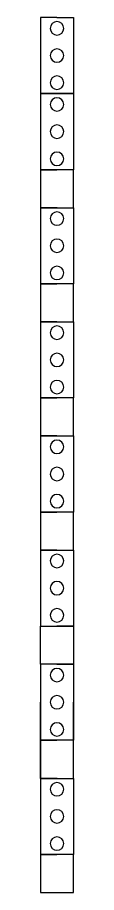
# Model space of a CAD drawing. Header units: inches. Extents: x 29 to 2254, y 8 to 2046.
# Drawn here: x 72 to 92, y 519 to 1030 of the extents above; entities that cross this region are included whole.
import ezdxf

# ---------------------------------------------------------------- set-up
doc = ezdxf.new("R2010")
doc.units = ezdxf.units.IN
doc.header["$MEASUREMENT"] = 0

# ---------------------------------------------------------------- blocks, each defined once
blk = doc.blocks.new('1u')
at = {"color": 1}
for p, q in [((997921.65, 50907.75), (997911.99, 50907.75)), ((997911.99, 50907.75), (997911.99, 50863.3)), ((997921.65, 50907.75), (997931.31, 50907.75)), ((997931.31, 50907.75), (997931.31, 50863.3)), ((997911.99, 50863.3), (997921.65, 50863.3)), ((997931.31, 50863.3), (997921.65, 50863.3)), ((997931.31, 50863.3), (997921.65, 50863.3))]:
    blk.add_line(p, q, dxfattribs=at)
for centre in [(997921.65, 50901.4), (997921.65, 50885.53), (997921.65, 50869.65)]:
    blk.add_circle(centre, 3.93, dxfattribs=at)

msp = doc.modelspace()

# ---------------------------------------------------------------- linework, layer by layer
at = {"color": 0}
for p, q in [((81.87, 918.79), (72.21, 918.79)), ((81.87, 918.79), (91.52, 918.79)), ((72.21, 585.41), (72.21, 629.86)), ((91.52, 585.41), (91.52, 629.86)), ((81.87, 585.41), (72.21, 585.41)), ((81.87, 585.41), (91.52, 585.41))]:
    msp.add_line(p, q, dxfattribs=at)
for points in [[(91.52, 941.01), (72.21, 941.01), (72.21, 918.79), (81.87, 918.79), (91.52, 918.79)], [(91.52, 874.34), (72.21, 874.34), (72.21, 852.11), (81.87, 852.11), (91.52, 852.11)], [(91.52, 807.66), (72.21, 807.66), (72.21, 785.44), (81.87, 785.44), (91.52, 785.44)], [(91.52, 740.99), (72.21, 740.99), (72.21, 718.76), (81.87, 718.76), (91.52, 718.76)], [(91.52, 652.09), (72.21, 652.09), (72.21, 674.31), (81.87, 674.31), (91.52, 674.31)], [(91.52, 607.64), (72.21, 607.64), (72.21, 585.41), (81.87, 585.41), (91.52, 585.41)], [(91.52, 540.96), (72.21, 540.96), (72.21, 518.74), (81.87, 518.74), (91.52, 518.74)]]:
    msp.add_lwpolyline(points, close=True, dxfattribs=at)

# ---------------------------------------------------------------- block references
at = {"color": 0, "xscale": -1}
for p in [(998003.51, -49877.84), (998003.51, -49922.29), (998003.51, -49988.96), (998003.51, -50055.64), (998003.51, -50122.31), (998003.51, -50188.99), (998003.51, -50255.66), (998003.51, -50322.34)]:
    msp.add_blockref('1u', p, dxfattribs=at)

doc.saveas('drawing.dxf')
